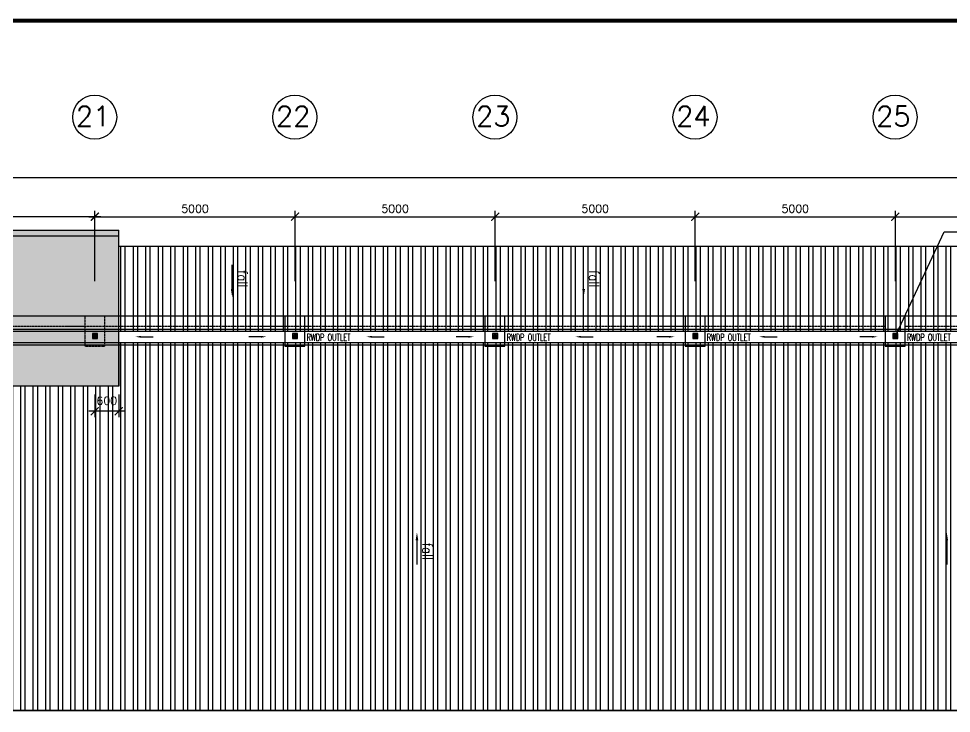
# Model space of a CAD drawing. Extents: x 2266480 to 2632177, y -858634 to -757244.
# Drawn here: x 2592648 to 2615954, y -774599 to -757244 of the extents above; entities that cross this region are included whole.
import ezdxf

# ---------------------------------------------------------------- set-up
doc = ezdxf.new("R2010")
doc.units = 0
doc.header["$LTSCALE"] = 10
doc.header["$MEASUREMENT"] = 0
doc.linetypes.add('DIVIDE', pattern=[1.25, 0.5, -0.25, 0, -0.25, 0, -0.25])
doc.linetypes.add('HIDDEN', pattern=[0.375, 0.25, -0.125])
doc.layers.get('0').update_dxf_attribs({"linetype": 'CONTINUOUS'})
doc.layers.get('DEFPOINTS').update_dxf_attribs({"linetype": 'CONTINUOUS'})
for name, color, linetype in [('BEAM', 1, 'HIDDEN'), ('DIM', 7, 'CONTINUOUS'), ('FIT', 5, 'CONTINUOUS'), ('GRID-T', 7, 'CONTINUOUS'), ('hatch', 7, 'CONTINUOUS'), ('LINE', 7, 'CONTINUOUS'), ('PIPE', 5, 'DIVIDE'), ('PL', 5, 'CONTINUOUS'), ('ROOF', 7, 'CONTINUOUS'), ('RWDP', 145, 'CONTINUOUS'), ('SPEC', 7, 'CONTINUOUS'), ('T25', 7, 'CONTINUOUS'), ('T50', 4, 'CONTINUOUS'), ('WP', 50, 'DIVIDE')]:
    doc.layers.add(name, color=color, linetype=linetype)
doc.styles.add('ROMANS', font='romans')
doc.styles.get("Standard").update_dxf_attribs({"font": 'ROMANS.SHX'})
doc.dimstyles.new('STANDARD$0', dxfattribs={"dimscale": 0, "dimtxt": 8, "dimasz": 6, "dimexe": 1, "dimexo": 1, "dimgap": 3, "dimtad": 1, "dimdec": 0, "dimlfac": -1, "dimrnd": 1, "dimzin": 0, "dimdsep": 46, "dimtxsty": 'Standard', "dimcen": 0, "dimclrd": 5, "dimclre": 250, "dimadec": 0, "dimazin": 0, "dimtfac": 1, "dimtdec": 4, "dimtofl": 0, "dimtmove": 0, "dimatfit": 3, "dimfxl": 1, "dimtolj": 1, "dimtzin": 0, "dimarcsym": 0})
pattern_1 = [(90, (0, 0), (-312.5, 6e-14), []), (90, (-110.5, 110.5), (-312.5, 6e-14), [])]

# ---------------------------------------------------------------- blocks, each defined once
blk = doc.blocks.new('_ARCHTICK')
at = {"color": 0, "linetype": 'ByBlock', "const_width": 0.15}
blk.add_lwpolyline([(-0.5, -0.5), (0.5, 0.5)], dxfattribs=at)
blk = doc.blocks.new('*D240')
at = {"layer": 'DEFPOINTS', "color": 0, "transparency": 16777216}
for p in [(2599555, -762192), (2594555, -763953), (2599555, -763953)]:
    blk.add_point(p, dxfattribs=at)
at = {"layer": 'DIM', "color": 7, "lineweight": -2, "transparency": 16777216}
for p, q in [((2594555, -763803), (2594555, -762042)), ((2599555, -763803), (2599555, -762042)), ((2594405, -762192), (2599705, -762192))]:
    blk.add_line(p, q, dxfattribs=at)
at = {"layer": 'DIM', "color": 7, "lineweight": -2, "transparency": 16777216, "xscale": 200, "yscale": 200, "zscale": 200, "rotation": 180}
blk.add_blockref('_ARCHTICK', (2594555, -762192), dxfattribs=at)
at = {"layer": 'DIM', "color": 7, "lineweight": -2, "transparency": 16777216, "xscale": 200, "yscale": 200, "zscale": 200}
blk.add_blockref('_ARCHTICK', (2599555, -762192), dxfattribs=at)
at = {"layer": 'DIM', "color": 7, "transparency": 16777216, "insert": (2597055, -761992), "char_height": 200, "attachment_point": 5, "style": 'ROMANS'}
blk.add_mtext('\\A1;5000', dxfattribs=at)
blk = doc.blocks.new('*D241')
at = {"layer": 'DEFPOINTS', "color": 0, "transparency": 16777216}
for p in [(2604555, -762192), (2599555, -763953), (2604555, -763953)]:
    blk.add_point(p, dxfattribs=at)
at = {"layer": 'DIM', "color": 7, "lineweight": -2, "transparency": 16777216}
for p, q in [((2599555, -763803), (2599555, -762042)), ((2604555, -763803), (2604555, -762042)), ((2599405, -762192), (2604705, -762192))]:
    blk.add_line(p, q, dxfattribs=at)
at = {"layer": 'DIM', "color": 7, "lineweight": -2, "transparency": 16777216, "xscale": 200, "yscale": 200, "zscale": 200, "rotation": 180}
blk.add_blockref('_ARCHTICK', (2599555, -762192), dxfattribs=at)
at = {"layer": 'DIM', "color": 7, "lineweight": -2, "transparency": 16777216, "xscale": 200, "yscale": 200, "zscale": 200}
blk.add_blockref('_ARCHTICK', (2604555, -762192), dxfattribs=at)
at = {"layer": 'DIM', "color": 7, "transparency": 16777216, "insert": (2602055, -761992), "char_height": 200, "attachment_point": 5, "style": 'ROMANS'}
blk.add_mtext('\\A1;5000', dxfattribs=at)
blk = doc.blocks.new('*D242')
at = {"layer": 'DEFPOINTS', "color": 0, "transparency": 16777216}
for p in [(2609555, -762192), (2604555, -763953), (2609555, -763953)]:
    blk.add_point(p, dxfattribs=at)
at = {"layer": 'DIM', "color": 7, "lineweight": -2, "transparency": 16777216}
for p, q in [((2604555, -763803), (2604555, -762042)), ((2609555, -763803), (2609555, -762042)), ((2604405, -762192), (2609705, -762192))]:
    blk.add_line(p, q, dxfattribs=at)
at = {"layer": 'DIM', "color": 7, "lineweight": -2, "transparency": 16777216, "xscale": 200, "yscale": 200, "zscale": 200, "rotation": 180}
blk.add_blockref('_ARCHTICK', (2604555, -762192), dxfattribs=at)
at = {"layer": 'DIM', "color": 7, "lineweight": -2, "transparency": 16777216, "xscale": 200, "yscale": 200, "zscale": 200}
blk.add_blockref('_ARCHTICK', (2609555, -762192), dxfattribs=at)
at = {"layer": 'DIM', "color": 7, "transparency": 16777216, "insert": (2607055, -761992), "char_height": 200, "attachment_point": 5, "style": 'ROMANS'}
blk.add_mtext('\\A1;5000', dxfattribs=at)
blk = doc.blocks.new('*D243')
at = {"layer": 'DEFPOINTS', "color": 0, "transparency": 16777216}
for p in [(2614555, -762192), (2609555, -763953), (2614555, -763953)]:
    blk.add_point(p, dxfattribs=at)
at = {"layer": 'DIM', "color": 7, "lineweight": -2, "transparency": 16777216}
for p, q in [((2609555, -763803), (2609555, -762042)), ((2614555, -763803), (2614555, -762042)), ((2609405, -762192), (2614705, -762192))]:
    blk.add_line(p, q, dxfattribs=at)
at = {"layer": 'DIM', "color": 7, "lineweight": -2, "transparency": 16777216, "xscale": 200, "yscale": 200, "zscale": 200, "rotation": 180}
blk.add_blockref('_ARCHTICK', (2609555, -762192), dxfattribs=at)
at = {"layer": 'DIM', "color": 7, "lineweight": -2, "transparency": 16777216, "xscale": 200, "yscale": 200, "zscale": 200}
blk.add_blockref('_ARCHTICK', (2614555, -762192), dxfattribs=at)
at = {"layer": 'DIM', "color": 7, "transparency": 16777216, "insert": (2612055, -761992), "char_height": 200, "attachment_point": 5, "style": 'ROMANS'}
blk.add_mtext('\\A1;5000', dxfattribs=at)
blk = doc.blocks.new('*D244')
at = {"layer": 'DEFPOINTS', "color": 0, "transparency": 16777216}
for p in [(2620555, -762192), (2614555, -763953), (2620555, -763953)]:
    blk.add_point(p, dxfattribs=at)
at = {"layer": 'DIM', "color": 7, "lineweight": -2, "transparency": 16777216}
for p, q in [((2614555, -763803), (2614555, -762042)), ((2620555, -763803), (2620555, -762042)), ((2614405, -762192), (2620705, -762192))]:
    blk.add_line(p, q, dxfattribs=at)
at = {"layer": 'DIM', "color": 7, "lineweight": -2, "transparency": 16777216, "xscale": 200, "yscale": 200, "zscale": 200, "rotation": 180}
blk.add_blockref('_ARCHTICK', (2614555, -762192), dxfattribs=at)
at = {"layer": 'DIM', "color": 7, "lineweight": -2, "transparency": 16777216, "xscale": 200, "yscale": 200, "zscale": 200}
blk.add_blockref('_ARCHTICK', (2620555, -762192), dxfattribs=at)
at = {"layer": 'DIM', "color": 7, "transparency": 16777216, "insert": (2617555, -761992), "char_height": 200, "attachment_point": 5, "style": 'ROMANS'}
blk.add_mtext('\\A1;6000', dxfattribs=at)
blk = doc.blocks.new('*D246')
at = {"layer": 'DEFPOINTS', "color": 0, "transparency": 16777216}
for p in [(2624549, -761215), (2549549, -763953), (2624549, -763953)]:
    blk.add_point(p, dxfattribs=at)
at = {"layer": 'DIM', "color": 7, "lineweight": -2, "transparency": 16777216}
for p, q in [((2549549, -763803), (2549549, -761065)), ((2624549, -763803), (2624549, -761065)), ((2549399, -761215), (2624699, -761215))]:
    blk.add_line(p, q, dxfattribs=at)
at = {"layer": 'DIM', "color": 7, "lineweight": -2, "transparency": 16777216, "xscale": 200, "yscale": 200, "zscale": 200, "rotation": 180}
blk.add_blockref('_ARCHTICK', (2549549, -761215), dxfattribs=at)
at = {"layer": 'DIM', "color": 7, "lineweight": -2, "transparency": 16777216, "xscale": 200, "yscale": 200, "zscale": 200}
blk.add_blockref('_ARCHTICK', (2624549, -761215), dxfattribs=at)
at = {"layer": 'DIM', "color": 7, "transparency": 16777216, "insert": (2587049, -761015), "char_height": 200, "attachment_point": 5, "style": 'ROMANS'}
blk.add_mtext('\\A1;75000', dxfattribs=at)
blk = doc.blocks.new('*D182')
at = {"layer": 'DEFPOINTS', "color": 0, "transparency": 16777216}
for p in [(2594549, -766483), (2595150, -766483), (2594549, -767050)]:
    blk.add_point(p, dxfattribs=at)
at = {"layer": 'T50', "color": 7, "lineweight": -2, "transparency": 16777216}
for p, q in [((2594549, -766633), (2594549, -767200)), ((2595150, -766633), (2595150, -767200)), ((2595300, -767050), (2594399, -767050))]:
    blk.add_line(p, q, dxfattribs=at)
at = {"layer": 'T50', "color": 7, "lineweight": -2, "transparency": 16777216, "xscale": 200, "yscale": 200, "zscale": 200, "rotation": 180}
blk.add_blockref('_ARCHTICK', (2594549, -767050), dxfattribs=at)
at = {"layer": 'T50', "color": 7, "lineweight": -2, "transparency": 16777216, "xscale": 200, "yscale": 200, "zscale": 200}
blk.add_blockref('_ARCHTICK', (2595150, -767050), dxfattribs=at)
at = {"layer": 'T50', "color": 7, "transparency": 16777216, "insert": (2594850, -766791), "char_height": 200, "attachment_point": 5, "style": 'ROMANS'}
blk.add_mtext('\\A1;600', dxfattribs=at)
blk = doc.blocks.new('100FT')
at = {"layer": 'PIPE', "linetype": 'Continuous'}
blk.add_circle((0, 0), 50, dxfattribs=at)
at = {"layer": 'WP', "linetype": 'Continuous'}
for p, q in [((-37, 34), (37, 34)), ((-50, -3), (50, -3)), ((-34, -37), (34, -37))]:
    blk.add_line(p, q, dxfattribs=at)
blk = doc.blocks.new('A$C7CE3714C')
at = {"layer": 'FIT'}
blk.add_lwpolyline([(0, 0), (126, 0), (126, 126), (0, 126)], close=True, dxfattribs=at)
at = {"layer": 'FIT', "xscale": -1}
blk.add_blockref('100FT', (63, 66), dxfattribs=at)
blk = doc.blocks.new('*D190')
at = {"layer": 'DEFPOINTS', "color": 0, "transparency": 16777216}
for p in [(2589549, -762192), (2589549, -763953), (2594549, -763953)]:
    blk.add_point(p, dxfattribs=at)
at = {"layer": 'DIM', "color": 7, "lineweight": -2, "transparency": 16777216}
for p, q in [((2589549, -763803), (2589549, -762042)), ((2594549, -763803), (2594549, -762042)), ((2594699, -762192), (2589399, -762192))]:
    blk.add_line(p, q, dxfattribs=at)
at = {"layer": 'DIM', "color": 7, "lineweight": -2, "transparency": 16777216, "xscale": 200, "yscale": 200, "zscale": 200}
for p, rotation in [((2589549, -762192), 179.99999998825), ((2594549, -762192), 359.99999998825)]:
    blk.add_blockref('_ARCHTICK', p, dxfattribs=dict(at, rotation=rotation))
at = {"layer": 'DIM', "color": 7, "transparency": 16777216, "insert": (2592049, -761992), "char_height": 200, "attachment_point": 5, "rotation": 360, "style": 'ROMANS'}
blk.add_mtext('\\A1;5000', dxfattribs=at)

msp = doc.modelspace()

# ---------------------------------------------------------------- hatches: boundary and pattern name
at = {"layer": 'hatch'}
h = msp.add_hatch(dxfattribs=at)
h.set_pattern_fill('DOTS', color=0, scale=1500, style=0)
h.set_pattern_definition([(0, (2544600.43, -957336.35), (46.875, 93.75), [0, -93.75])])
edge = h.paths.add_edge_path()
edge.add_line((2578948.8, -762524.1), (2595155.5, -762524.1))
edge.add_line((2578948.8, -762524.1), (2578948.8, -766424.1))
edge.add_line((2595155.5, -766424.1), (2578948.8, -766424.1))
edge.add_line((2595155.5, -766424.1), (2595155.5, -762524.1))
h = msp.add_hatch(dxfattribs=at)
h.set_pattern_fill('STEEL', color=0, scale=2500, angle=45, style=0)
h.set_pattern_definition(pattern_1)
h.paths.add_polyline_path([(2620805.5, -764424.1), (2620805.5, -762924.1), (2595155.5, -762924.1), (2595160.5, -765048.8), (2620405.5, -765048.8), (2620405.5, -764424.1)])
h = msp.add_hatch(dxfattribs=at)
h.set_pattern_fill('STEEL', color=0, scale=2500, angle=45, style=0)
h.set_pattern_definition(pattern_1)
edge = h.paths.add_edge_path()
edge.add_line((2553699.5, -765346.7), (2553699.5, -769399.1))
edge.add_line((2553699.5, -769399.1), (2553874.5, -769399.1))
edge.add_line((2553874.5, -769399.1), (2553874.5, -774524.1))
edge.add_line((2553874.5, -774524.1), (2620230.5, -774524.1))
edge.add_line((2620230.5, -774524.1), (2620230.5, -769399.1))
edge.add_line((2620230.5, -769399.1), (2620405.5, -769399.1))
edge.add_line((2620405.5, -769399.1), (2620405.5, -765346.7))
edge.add_line((2620405.5, -765346.7), (2595155.5, -765346.7))
edge.add_line((2595155.5, -765346.7), (2595155.5, -766424.1))
edge.add_line((2595155.5, -766424.1), (2578948.8, -766424.1))
edge.add_line((2578948.8, -766424.1), (2578948.8, -765346.1))
edge.add_line((2578948.8, -765346.1), (2553699.5, -765346.1))

# ---------------------------------------------------------------- linework, layer by layer
at = {"layer": 'BEAM', "color": 0}
for p, q in [((2588799.5, -764924.1), (2594299.5, -764924.1)), ((2593799.5, -764924.1), (2599299.5, -764924.1)), ((2598799.5, -764924.1), (2604299.5, -764924.1)), ((2603799.5, -764924.1), (2609299.5, -764924.1)), ((2608799.5, -764924.1), (2614299.5, -764924.1)), ((2614805.5, -764924.1), (2620305.5, -764924.1))]:
    msp.add_line(p, q, dxfattribs=at)
msp.add_lwpolyline([(2594299.5, -764674.1), (2594299.5, -765424.1), (2594799.5, -765424.1), (2594799.5, -764674.1)], close=True, dxfattribs=at)
at = {"layer": 'GRID-T', "color": 0}
for centre in [(2594548.8, -759706.5), (2599548.8, -759706.5), (2604548.8, -759706.5), (2609548.8, -759706.5), (2614548.8, -759706.5)]:
    msp.add_circle(centre, 550, dxfattribs=at)
at = {"layer": 'LINE', "color": 0}
for p, q in [((2614639.9, -764995.5), (2615770.8, -762566.7)), ((2615770.8, -762566.7), (2621203.4, -762566.7))]:
    msp.add_line(p, q, dxfattribs=at)
msp.add_solid([(2614670.1, -765009.6), (2614609.7, -764981.5), (2614555.5, -765176.8)], dxfattribs=at)
at = {"layer": 'PL', "color": 0, "ltscale": 2, "const_width": 100}
msp.add_lwpolyline([(2561112, -847288.2), (2632127.2, -847288.2), (2632127.2, -757293.9), (2561112, -757293.9)], close=True, dxfattribs=at)
at = {"layer": 'ROOF', "color": 0}
for p, q in [((2578948.8, -762524.1), (2595155.5, -762524.1)), ((2595155.5, -766424.1, 0), (2595155.5, -762524.1)), ((2595155.5, -762674.1), (2578948.8, -762674.1)), ((2595155.5, -762924.1), (2620805.5, -762924.1)), ((2595155.5, -764674.1, 0), (2587051.8, -764674.1, 0)), ((2609799.5, -764674.1, 0), (2595160.5, -764674.1, 0)), ((2620305.5, -764674.1), (2609799.5, -764674.1)), ((2587051.8, -764998.8), (2595155.5, -764998.8)), ((2587051.8, -765048.8), (2595155.5, -765048.8)), ((2595160.5, -764998.8), (2620655.5, -764998.8)), ((2595160.5, -765048.8), (2620655.5, -765048.8)), ((2595155.5, -765346.1, 0), (2587051.8, -765346.1, 0)), ((2620655.5, -765346.7, 0), (2595160.5, -765346.7, 0)), ((2595155.5, -765398.8, 0), (2587054.6, -765398.8, 0)), ((2620655.5, -765398.8, 0), (2595160.5, -765398.8, 0)), ((2595155.5, -766424.1), (2578948.8, -766424.1, 0)), ((2620480.5, -774524.1), (2553624.5, -774524.1))]:
    msp.add_line(p, q, dxfattribs=at)
for points in [[(2599299.5, -764674.1), (2599299.5, -765424.1), (2599799.5, -765424.1), (2599799.5, -764674.1)], [(2604299.5, -764674.1), (2604299.5, -765424.1), (2604799.5, -765424.1), (2604799.5, -764674.1)], [(2609299.5, -764674.1), (2609299.5, -765424.1), (2609799.5, -765424.1), (2609799.5, -764674.1)], [(2614299.5, -764674.1), (2614299.5, -765424.1), (2614799.5, -765424.1), (2614799.5, -764674.1)]]:
    msp.add_lwpolyline(points, close=True, dxfattribs=at)
msp.add_lwpolyline([(2553699.5, -765346.7), (2553699.5, -769399.1), (2553874.5, -769399.1), (2553874.5, -774524.1), (2620230.5, -774524.1), (2620230.5, -769399.1), (2620405.5, -769399.1), (2620405.5, -765346.7), (2595155.5, -765346.7), (2595155.5, -766424.1), (2578948.8, -766424.1), (2578948.8, -765346.1), (2553699.5, -765346.1)], dxfattribs=at)
at = {"layer": 'RWDP', "color": 0}
for p, q in [((2595702.4, -765191.3), (2596007.6, -765191.3)), ((2598701.6, -765191.3), (2598396.4, -765191.3)), ((2601477, -765191.3), (2601782.1, -765191.3)), ((2603888.6, -765191.3), (2603583.5, -765191.3)), ((2606696.7, -765191.3), (2607001.8, -765191.3)), ((2608898.4, -765191.3), (2608593.2, -765191.3)), ((2611293.1, -765191.3), (2611598.2, -765191.3)), ((2613974.3, -765191.3), (2613669.1, -765191.3))]:
    msp.add_line(p, q, dxfattribs=at)
for points in [[(2595702.4, -765214.6), (2595702.4, -765167.9), (2595562.4, -765191.3)], [(2598701.6, -765214.6), (2598701.6, -765167.9), (2598841.6, -765191.3)], [(2601477, -765214.6), (2601477, -765167.9), (2601337, -765191.3)], [(2603888.6, -765214.6), (2603888.6, -765167.9), (2604028.6, -765191.3)], [(2606696.7, -765214.6), (2606696.7, -765167.9), (2606556.7, -765191.3)], [(2608898.4, -765214.6), (2608898.4, -765167.9), (2609038.4, -765191.3)], [(2611293.1, -765214.6), (2611293.1, -765167.9), (2611153.1, -765191.3)], [(2613974.3, -765214.6), (2613974.3, -765167.9), (2614114.3, -765191.3)]]:
    msp.add_solid(points, dxfattribs=at)
at = {"layer": 'SPEC', "color": 0}
for p, q in [((2597984.2, -764000.2), (2597984.2, -763390.2)), ((2606766.1, -764000.2), (2606766.1, -763390.2)), ((2602600.4, -770274.7), (2602600.4, -770884.7)), ((2615837.8, -770274.7), (2615837.8, -770884.7))]:
    msp.add_line(p, q, dxfattribs=at)
for points in [[(2597950.9, -764000.2), (2598017.5, -764000.2), (2597984.2, -764200.2)], [(2606732.8, -764000.2), (2606799.5, -764000.2), (2606766.1, -764200.2)], [(2602567.1, -770274.7), (2602633.8, -770274.7), (2602600.4, -770074.7)], [(2615804.4, -770274.7), (2615871.1, -770274.7), (2615837.8, -770074.7)]]:
    msp.add_solid(points, dxfattribs=at)

# ---------------------------------------------------------------- block references
at = {"layer": 'T25', "color": 0, "rotation": 180}
for p in [(2594618.5, -765111.1), (2599618.5, -765111.1), (2604618.5, -765111.1), (2609618.5, -765111.1), (2614618.5, -765111.1)]:
    msp.add_blockref('A$C7CE3714C', p, dxfattribs=at)

# ---------------------------------------------------------------- texts
at = {"layer": 'GRID-T', "color": 0, "style": 'ROMANS'}
for s, p in [('21', (2594079.1, -759932.2)), ('22', (2599079.1, -759932.2)), ('23', (2604079.1, -759932.2)), ('24', (2609080.6, -759932.2)), ('25', (2614076.8, -759932.2))]:
    msp.add_text(s, height=500, dxfattribs=at).set_placement(p)
at = {"layer": 'RWDP', "color": 0, "style": 'ROMANS', "width": 0.7}
for p in [(2599843.6, -765290), (2604843.6, -765290), (2609843.6, -765290), (2614843.6, -765290)]:
    msp.add_text('RWDP OUTLET', height=170, dxfattribs=at).set_placement(p)
at = {"layer": 'SPEC', "color": 0, "style": 'ROMANS', "width": 0.85}
for p in [(2598120.1, -763524), (2606902.1, -763524), (2602736.4, -770336)]:
    msp.add_text('fall', height=250, rotation=270, dxfattribs=at).set_placement(p)

# ---------------------------------------------------------------- dimensions: what is measured, and where the dimension line sits
at = {"layer": 'DIM', "color": 0}
for p1, p2, distance, picture, middle in [((2549549.5, -763953.2), (2624549.5, -763953.2), 2738.2, '*D246', (2587049.5, -761015.1)), ((2594549.5, -763953.2), (2589549.5, -763953.2), -1761, '*D190', (2592049.5, -761992.2)), ((2594555.5, -763953.2), (2599555.5, -763953.2), 1761, '*D240', (2597055.5, -761992.2)), ((2599555.5, -763953.2), (2604555.5, -763953.2), 1761, '*D241', (2602055.5, -761992.2)), ((2604555.5, -763953.2), (2609555.5, -763953.2), 1761, '*D242', (2607055.5, -761992.2)), ((2609555.5, -763953.2), (2614555.5, -763953.2), 1761, '*D243', (2612055.5, -761992.2)), ((2614555.5, -763953.2), (2620555.5, -763953.2), 1761, '*D244', (2617555.5, -761992.2))]:
    dim = msp.add_aligned_dim(p1=p1, p2=p2, distance=distance, dimstyle='STANDARD$0', override={"dimscale": 100, "dimtxt": 2, "dimasz": 2, "dimexe": 1.5, "dimexo": 1.5, "dimgap": 1, "dimtxsty": 'ROMANS', "dimblk": 'ARCHTICK', "dimdle": 1.5, "dimclrd": 7, "dimclre": 7, "dimclrt": 7, "dimtdec": 0, "dimtmove": 2}, dxfattribs=at)
    dim.commit()
    dim.dimension.update_dxf_attribs({"geometry": picture, "text_midpoint": middle})
at = {"layer": 'T50', "color": 0}
dim = msp.add_linear_dim(base=(2594549.5, -767050.1), p1=(2595150.2, -766483), p2=(2594549.5, -766483), angle=180, text='600', dimstyle='STANDARD$0', override={"dimscale": 100, "dimtxt": 2, "dimasz": 2, "dimexe": 1.5, "dimexo": 1.5, "dimgap": 1, "dimtxsty": 'ROMANS', "dimblk": 'ARCHTICK', "dimdle": 1.5, "dimclrd": 7, "dimclre": 7, "dimclrt": 7, "dimtdec": 0, "dimtmove": 2}, dxfattribs=at)
dim.commit()
dim.dimension.update_dxf_attribs({"geometry": '*D182', "text_midpoint": (2594849.8, -766791), "dimtype": 160})

doc.saveas('drawing.dxf')
